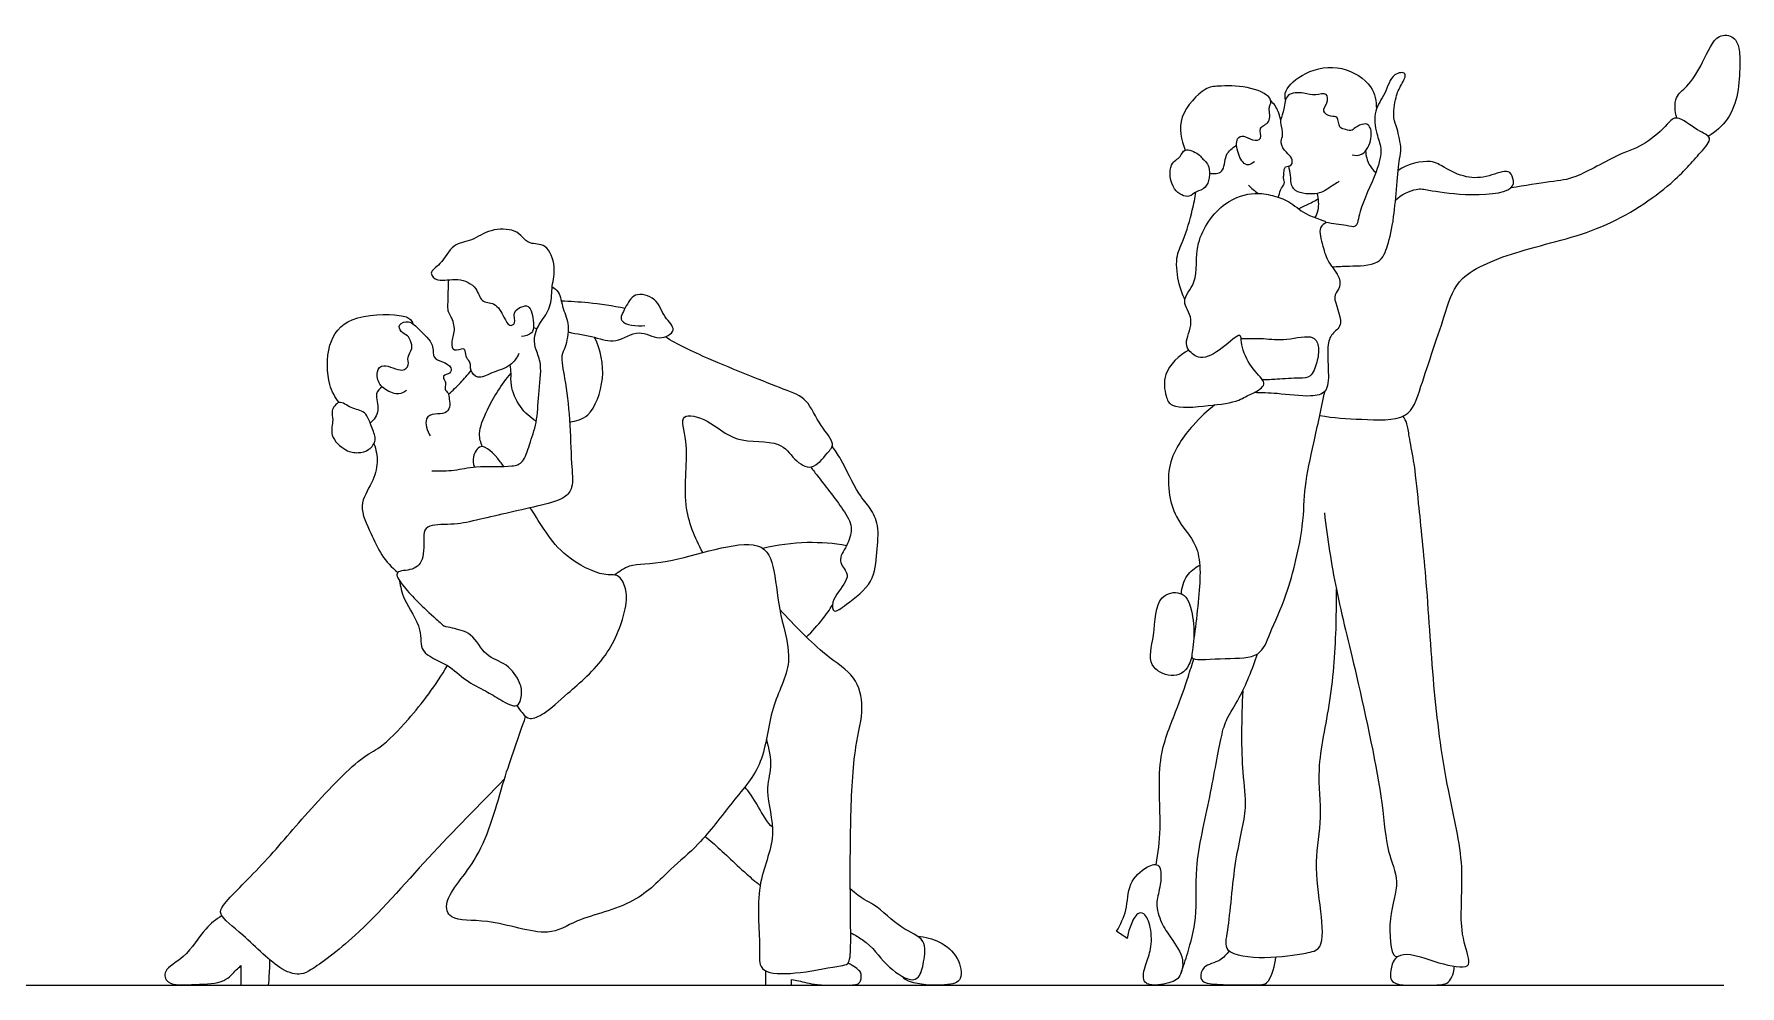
# Model space of a CAD drawing. Header units: millimetres. Extents: x 71.6 to 121.6, y 1.1 to 34.5.
# Drawn here: x 100.932 to 104.239, y 19.441 to 21.287 of the extents above; entities that cross this region are included whole.
import ezdxf

# ---------------------------------------------------------------- set-up
doc = ezdxf.new("R2010")
doc.units = ezdxf.units.MM

msp = doc.modelspace()

# ---------------------------------------------------------------- linework, layer by layer
for p, q in [((101.9007, 20.7182), (101.9073, 20.7155)), ((89.5772, 19.443), (104.2076, 19.443))]:
    msp.add_line(p, q)
for points, knots in [([(104.1169, 21.1247), (104.1126, 21.137), (104.111, 21.1673), (104.1393, 21.1851), (104.1678, 21.2309), (104.1923, 21.2907), (104.2293, 21.2831), (104.2388, 21.259), (104.2391, 21.2249), (104.2371, 21.1719), (104.2183, 21.1202), (104.1919, 21.0975), (104.1778, 21.089)], [0, 0, 0, 0, 0.357367, 0.670374, 1.098106, 1.537962, 1.833448, 2.107332, 2.439466, 2.857079, 3.277021, 3.679975, 3.679975, 3.679975, 3.679975]), ([(103.3582, 21.1594), (103.3575, 21.1653), (103.3547, 21.1799), (103.3974, 21.2179), (103.4679, 21.2298), (103.5296, 21.1896), (103.5341, 21.1571), (103.5345, 21.1423)], [0, 0, 0, 0, 0.24086, 0.648416, 1.129011, 1.592875, 1.972607, 1.972607, 1.972607, 1.972607]), ([(103.4485, 20.8362), (103.4598, 20.8362), (103.4808, 20.8385), (103.5424, 20.8369), (103.5578, 20.8805), (103.5698, 20.9298), (103.5777, 21.0456), (103.5839, 21.0626), (103.5752, 21.1055), (103.5658, 21.1232), (103.571, 21.1663), (103.5812, 21.1869), (103.5976, 21.2149), (103.5628, 21.212), (103.553, 21.1699), (103.5278, 21.1407), (103.5334, 21.0935), (103.5466, 21.0655), (103.5361, 21.0182), (103.5002, 20.9481), (103.4977, 20.9095), (103.474, 20.9177), (103.4496, 20.9193), (103.4368, 20.9221)], [0, 0, 0, 0, 0.332571, 0.755426, 1.104753, 1.536891, 2.140934, 2.400631, 2.759028, 3.0267, 3.387364, 3.68553, 3.952293, 4.20541, 4.570154, 4.925038, 5.302638, 5.613864, 6.003461, 6.524167, 6.836398, 7.077262, 7.435528, 7.435528, 7.435528, 7.435528]), ([(103.2984, 21.0398), (103.2941, 21.0366), (103.2811, 21.028), (103.2644, 21.0554), (103.261, 21.0855), (103.2777, 21.0921), (103.2927, 21.08), (103.3156, 21.0822), (103.3034, 21.1084), (103.3323, 21.1136), (103.3248, 21.1436), (103.3293, 21.1501), (103.332, 21.1675), (103.2829, 21.1886), (103.2285, 21.1865), (103.2008, 21.185), (103.1454, 21.1274), (103.1559, 21.0821), (103.1637, 21.0623)], [0, 0, 0, 0, 0.230265, 0.528955, 0.832802, 1.033709, 1.284254, 1.509531, 1.757457, 2.015857, 2.302862, 2.463285, 2.662691, 3.060543, 3.486717, 3.782952, 4.260667, 4.717759, 4.717759, 4.717759, 4.717759]), ([(103.4873, 21.0529), (103.4938, 21.052), (103.5097, 21.0501), (103.5278, 21.0837), (103.5227, 21.1115), (103.5099, 21.1145), (103.4934, 21.1069), (103.4857, 21.0979), (103.4721, 21.1038), (103.4612, 21.1045), (103.4611, 21.1297), (103.4458, 21.1254), (103.427, 21.1377), (103.4403, 21.1523), (103.4408, 21.1762), (103.4147, 21.1669), (103.3944, 21.174), (103.3577, 21.1743), (103.356, 21.1412), (103.3505, 21.1277), (103.3487, 21.1203)], [0, 0, 0, 0, 0.252501, 0.588564, 0.875109, 1.058879, 1.298808, 1.48584, 1.692424, 1.86713, 2.115032, 2.315839, 2.550534, 2.784213, 3.018195, 3.274876, 3.555017, 3.867156, 4.165266, 4.438984, 4.438984, 4.438984, 4.438984]), ([(103.3444, 20.9708), (103.3462, 20.9748), (103.3476, 20.9873), (103.3583, 20.9961), (103.3535, 21.0087), (103.3557, 21.018), (103.3553, 21.0326), (103.3728, 21.0302), (103.3712, 21.0491), (103.3595, 21.0569), (103.3465, 21.0764), (103.3541, 21.0888), (103.3502, 21.1091), (103.3466, 21.1381), (103.3356, 21.1523), (103.3296, 21.1585)], [0.708733, 0.708733, 0.708733, 0.708733, 0.887125, 1.103273, 1.294419, 1.478216, 1.670718, 1.868161, 2.076035, 2.298098, 2.55898, 2.761264, 3.016238, 3.325239, 3.616437, 3.616437, 3.616437, 3.616437]), ([(103.4246, 20.5478), (103.4514, 20.5428), (103.5021, 20.5405), (103.6, 20.5356), (103.6207, 20.6069), (103.6696, 20.7485), (103.691, 20.8218), (103.8182, 20.8725), (103.9721, 20.9024), (104.1058, 20.9915), (104.1581, 21.0526), (104.1896, 21.0878), (104.1549, 21.0993), (104.117, 21.1332), (104.0976, 21.111), (104.0559, 21.0708), (104.0053, 21.0567), (103.9192, 21.0054), (103.8812, 21.0029), (103.8217, 20.9933), (103.7952, 20.989)], [0, 0, 0, 0, 0.517014, 1.039669, 1.499044, 2.201573, 2.689956, 3.324624, 4.059527, 4.777309, 5.298265, 5.624613, 5.926241, 6.313926, 6.584761, 7.010537, 7.439994, 7.992633, 8.40469, 8.784535, 8.784535, 8.784535, 8.784535]), ([(103.1637, 21.0623), (103.1587, 21.0606), (103.156, 21.0472), (103.1303, 21.0373), (103.1359, 20.9823), (103.1719, 20.9678), (103.1845, 20.9839), (103.2076, 20.9855), (103.2155, 21.0318), (103.1957, 21.0459), (103.1911, 21.0556), (103.17, 21.0644), (103.1637, 21.0623)], [0, 0, 0, 0, 0.225341, 0.501758, 0.892695, 1.210621, 1.445324, 1.698012, 2.056823, 2.320243, 2.513003, 2.806138, 2.806138, 2.806138, 2.806138]), ([(103.211, 21.0177), (103.2188, 21.0165), (103.2412, 21.0151), (103.2389, 21.0558), (103.2557, 21.0667), (103.2634, 21.0717)], [0, 0, 0, 0, 0.2779212, 0.6030023, 0.9031468, 0.9031468, 0.9031468, 0.9031468]), ([(103.4625, 21.0023), (103.4562, 20.9974), (103.4418, 20.989), (103.4221, 20.9746), (103.3747, 20.9787), (103.3685, 20.9988), (103.3686, 21.0128), (103.366, 21.0254), (103.3645, 21.0316)], [0, 0, 0, 0, 0.279582, 0.565136, 0.937204, 1.174837, 1.389181, 1.638801, 1.638801, 1.638801, 1.638801]), ([(103.5134, 21.0609), (103.5138, 21.0518), (103.519, 21.0335), (103.5283, 21.0234), (103.5333, 21.0191)], [0, 0, 0, 0, 0.2993613, 0.5545001, 0.5545001, 0.5545001, 0.5545001]), ([(103.5714, 20.9653), (103.5822, 20.9759), (103.612, 20.9898), (103.6375, 20.9843), (103.7038, 20.973), (103.8019, 20.979), (103.8002, 21.0075), (103.7912, 21.0273), (103.7507, 21.0094), (103.7091, 21.0066), (103.6655, 21.0277), (103.6412, 21.046), (103.5944, 21.0355), (103.5769, 21.023)], [0, 0, 0, 0, 0.384701, 0.667906, 1.150356, 1.690043, 1.938577, 2.166586, 2.51811, 2.897136, 3.283135, 3.594285, 4.054066, 4.054066, 4.054066, 4.054066]), ([(103.171, 20.6743), (103.1518, 20.6647), (103.1179, 20.6314), (103.1256, 20.5859), (103.136, 20.5598), (103.2104, 20.5664), (103.2676, 20.5739), (103.2843, 20.5865), (103.3008, 20.5931), (103.3189, 20.6049), (103.3145, 20.6181), (103.2855, 20.646), (103.2714, 20.6857), (103.2731, 20.7122), (103.2344, 20.6749), (103.1945, 20.6529), (103.169, 20.6735), (103.1628, 20.6928), (103.1843, 20.7351), (103.1514, 20.7702), (103.1918, 20.8064), (103.1778, 20.885), (103.2354, 20.9648), (103.2972, 20.9816), (103.3328, 20.975), (103.3676, 20.9637), (103.3973, 20.9334), (103.4406, 20.9248), (103.4343, 20.9199), (103.4202, 20.9135), (103.4309, 20.8743), (103.4394, 20.845), (103.4658, 20.8165), (103.4631, 20.791), (103.4461, 20.7789), (103.475, 20.7244), (103.4488, 20.7088), (103.4375, 20.6848), (103.4424, 20.6326), (103.4404, 20.5909), (103.4049, 20.5825), (103.3433, 20.591), (103.312, 20.5916), (103.2975, 20.5921)], [-9.205414, -9.205414, -9.205414, -9.205414, -8.745835, -8.375603, -8.108608, -7.632774, -7.189387, -6.886533, -6.886533, -6.587512, -6.404746, -6.044502, -5.661329, -5.448226, -5.079239, -4.690996, -4.399057, -4.152987, -3.780851, -3.432252, -3.06381, -2.567305, -2.017666, -1.574658, -1.23792, -0.901506, -0.518753, 0, 0, 0.235852, 0.57618, 0.906125, 1.25234, 1.51894, 1.751737, 2.161676, 2.441146, 2.724908, 3.143249, 3.490407, 3.802087, 4.262769, 4.621338, 4.621338, 4.621338, 4.621338]), ([(103.1632, 20.7724), (103.1585, 20.7822), (103.1507, 20.8019), (103.1436, 20.8548), (103.1613, 20.8864), (103.1786, 20.9462), (103.1826, 20.969), (103.1843, 20.9808)], [0, 0, 0, 0, 0.325803, 0.728511, 1.078613, 1.522375, 1.864175, 1.864175, 1.864175, 1.864175]), ([(103.3832, 20.9486), (103.3887, 20.9511), (103.3996, 20.9562), (103.4146, 20.9638), (103.4221, 20.9678)], [0, 0, 0, 0, 0.2424137, 0.5298124, 0.5298124, 0.5298124, 0.5298124]), ([(103.4156, 20.9315), (103.4182, 20.9362), (103.4231, 20.946), (103.4231, 20.9682), (103.4199, 20.9784)], [0, 0, 0, 0, 0.2286175, 0.551872, 0.551872, 0.551872, 0.551872]), ([(101.9168, 20.732), (101.9238, 20.7412), (101.9361, 20.762), (101.9353, 20.7995), (101.9451, 20.8348), (101.9278, 20.8828), (101.8926, 20.8786), (101.879, 20.8939), (101.8638, 20.9091), (101.8156, 20.9109), (101.7821, 20.8854), (101.7425, 20.8822), (101.7235, 20.8408), (101.6951, 20.8255), (101.7164, 20.8045), (101.7539, 20.8175), (101.7926, 20.7976), (101.7969, 20.7657), (101.8271, 20.7682), (101.8432, 20.7399), (101.8521, 20.719), (101.8685, 20.7262), (101.8579, 20.7494), (101.88, 20.7605), (101.8961, 20.7611), (101.9021, 20.7223), (101.8994, 20.7066), (101.884, 20.7007), (101.877, 20.7007)], [4.15556, 4.15556, 4.15556, 4.15556, 4.504159, 4.860397, 5.224727, 5.613468, 5.934862, 6.189065, 6.455507, 6.84977, 7.234313, 7.588537, 7.979815, 8.275634, 8.528689, 8.895624, 9.267024, 9.569567, 9.856678, 10.189342, 10.452559, 10.641171, 10.905287, 11.173085, 11.381551, 11.732945, 11.966685, 12.237228, 12.237228, 12.237228, 12.237228]), ([(101.8723, 20.6677), (101.868, 20.6594), (101.8573, 20.642), (101.8201, 20.6319), (101.7929, 20.6164), (101.7765, 20.6344), (101.7798, 20.6509), (101.7695, 20.6586), (101.7687, 20.673), (101.7644, 20.6791), (101.7444, 20.6691), (101.7406, 20.6907), (101.7504, 20.7118), (101.7424, 20.7394), (101.7337, 20.7477), (101.7354, 20.7764), (101.7354, 20.7988), (101.7362, 20.8108)], [0, 0, 0, 0, 0.313301, 0.681234, 0.996081, 1.251407, 1.481612, 1.681972, 1.901255, 2.038872, 2.279785, 2.508588, 2.803059, 3.107325, 3.306015, 3.609721, 3.965595, 3.965595, 3.965595, 3.965595]), ([(101.9369, 20.7972), (101.9412, 20.7944), (101.9514, 20.7882), (101.957, 20.753), (101.9718, 20.7232), (101.9631, 20.6797), (101.9523, 20.6636), (101.9622, 20.6155), (101.9721, 20.5402), (101.9729, 20.4581), (101.9789, 20.4087), (101.9603, 20.3853), (101.9124, 20.3723), (101.7961, 20.3464), (101.7514, 20.3352), (101.6984, 20.3371), (101.6849, 20.3215), (101.6914, 20.271), (101.6692, 20.2456), (101.6271, 20.2482), (101.65, 20.2114), (101.6872, 20.1749), (101.7206, 20.1452), (101.7277, 20.1388)], [0, 0, 0, 0, 0.233266, 0.574321, 0.925562, 1.305371, 1.558257, 1.952803, 2.482504, 3.028132, 3.43256, 3.721814, 4.137803, 4.784456, 5.210373, 5.617958, 5.858023, 6.266548, 6.597564, 6.917233, 7.220634, 7.768561, 7.912981, 7.912981, 7.912981, 7.912981]), ([(101.9543, 20.7701), (101.9719, 20.7695), (102.007, 20.7674), (102.0546, 20.7606), (102.0782, 20.7559)], [0, 0, 0, 0, 0.430026, 0.9330132, 0.9330132, 0.9330132, 0.9330132]), ([(101.9676, 20.7096), (101.9846, 20.7058), (102.0189, 20.7016), (102.0598, 20.6846), (102.1052, 20.7187), (102.1415, 20.6903), (102.1823, 20.7125), (102.1512, 20.7387), (102.1415, 20.7764), (102.0937, 20.7886), (102.0798, 20.757), (102.0599, 20.7259), (102.1013, 20.7199), (102.1163, 20.7222)], [0, 0, 0, 0, 0.428775, 0.809972, 1.218901, 1.596948, 1.921776, 2.245734, 2.617077, 2.980301, 3.312966, 3.611382, 4.010293, 4.010293, 4.010293, 4.010293]), ([(101.5237, 20.5727), (101.516, 20.5835), (101.5009, 20.6065), (101.4979, 20.688), (101.5417, 20.7441), (101.6385, 20.7449), (101.6623, 20.7362), (101.6657, 20.7285), (101.6668, 20.7254)], [0, 0, 0, 0, 0.373105, 0.888534, 1.368561, 1.935627, 2.218383, 2.405613, 2.405613, 2.405613, 2.405613]), ([(101.7034, 20.4402), (101.718, 20.44), (101.7485, 20.4403), (101.7876, 20.451), (101.8581, 20.4469), (101.8816, 20.456), (101.8929, 20.4928), (101.9082, 20.5345), (101.9095, 20.5876), (101.9181, 20.6461), (101.905, 20.6743), (101.8996, 20.698), (101.9091, 20.7224), (101.9168, 20.732)], [0, 0, 0, 0, 0.390863, 0.77979, 1.271671, 1.551142, 1.901861, 2.299467, 2.736796, 3.189008, 3.510275, 3.794935, 4.15556, 4.15556, 4.15556, 4.15556]), ([(101.6545, 20.5964), (101.6432, 20.5874), (101.6258, 20.5903), (101.5998, 20.6053), (101.5948, 20.6324), (101.6094, 20.6513), (101.6459, 20.6289), (101.6609, 20.6456), (101.654, 20.6614), (101.6673, 20.6767), (101.6626, 20.6924), (101.6572, 20.7036), (101.6427, 20.7087), (101.6372, 20.7256), (101.6611, 20.7335), (101.6792, 20.7128), (101.7093, 20.687), (101.7032, 20.659), (101.7241, 20.6525), (101.7427, 20.6426), (101.7403, 20.6276), (101.7225, 20.6262), (101.7286, 20.6145), (101.7313, 20.6091), (101.7268, 20.5976), (101.7366, 20.5915), (101.7367, 20.5794), (101.7406, 20.5633), (101.7288, 20.5504), (101.7094, 20.5517), (101.6868, 20.5442), (101.6939, 20.5172), (101.7003, 20.508)], [0, 0, 0, 0, 0.276064, 0.606328, 0.907124, 1.157537, 1.524497, 1.764138, 1.999242, 2.255446, 2.491655, 2.701089, 2.932351, 3.150048, 3.405859, 3.719626, 4.0958, 4.38468, 4.647747, 4.917474, 5.115758, 5.335079, 5.518468, 5.674043, 5.868253, 6.054522, 6.260909, 6.50198, 6.732631, 6.999251, 7.259902, 7.612833, 7.612833, 7.612833, 7.612833]), ([(101.9707, 20.535), (101.9831, 20.5371), (102.0125, 20.5426), (102.0428, 20.6218), (102.0305, 20.6748), (102.0189, 20.6994)], [0, 0, 0, 0, 0.363479, 0.878935, 1.413683, 1.413683, 1.413683, 1.413683]), ([(102.2286, 20.2819), (102.2137, 20.311), (102.1852, 20.3715), (102.2047, 20.4903), (102.179, 20.556), (102.2454, 20.5391), (102.2889, 20.4914), (102.3798, 20.5023), (102.4034, 20.4625), (102.4408, 20.4374), (102.4695, 20.4746), (102.487, 20.4932), (102.4543, 20.5281), (102.432, 20.5817), (102.3833, 20.5989), (102.2456, 20.6542), (102.1792, 20.6847), (102.1562, 20.7005)], [0, 0, 0, 0, 0.586848, 1.243074, 1.650576, 2.046485, 2.533689, 3.064139, 3.451599, 3.804657, 4.181649, 4.452109, 4.833859, 5.276038, 5.694548, 6.420525, 6.931046, 6.931046, 6.931046, 6.931046]), ([(103.2722, 20.697), (103.2866, 20.697), (103.3162, 20.6978), (103.3585, 20.6921), (103.4143, 20.7073), (103.4245, 20.6784), (103.4199, 20.652), (103.4088, 20.6199), (103.3844, 20.6208), (103.3413, 20.6175), (103.3231, 20.6169), (103.3136, 20.6166)], [0, 0, 0, 0, 0.374844, 0.76049, 1.16644, 1.434634, 1.739317, 2.050218, 2.314401, 2.689881, 2.994393, 2.994393, 2.994393, 2.994393]), ([(101.7358, 20.5887), (101.7438, 20.5959), (101.7594, 20.611), (101.773, 20.6266), (101.7795, 20.6347)], [0, 0, 0, 0, 0.3371435, 0.6673391, 0.6673391, 0.6673391, 0.6673391]), ([(101.9058, 20.5365), (101.894, 20.5438), (101.8728, 20.5619), (101.8547, 20.6049), (101.8581, 20.629), (101.8559, 20.6403), (101.8551, 20.6456)], [0, 0, 0, 0, 0.383017, 0.779548, 1.066428, 1.305024, 1.305024, 1.305024, 1.305024]), ([(101.607, 20.6035), (101.6026, 20.5998), (101.5908, 20.5911), (101.6046, 20.5558), (101.5908, 20.5395), (101.5841, 20.5326)], [0, 0, 0, 0, 0.2456421, 0.5836855, 0.9014867, 0.9014867, 0.9014867, 0.9014867]), ([(101.8013, 20.4873), (101.7982, 20.4954), (101.7921, 20.514), (101.8107, 20.5616), (101.8383, 20.6085), (101.857, 20.6295)], [0, 0, 0, 0, 0.300761, 0.713333, 1.257516, 1.257516, 1.257516, 1.257516]), ([(101.5237, 20.5727), (101.5307, 20.5742), (101.5468, 20.5596), (101.5766, 20.5579), (101.5868, 20.5229), (101.5979, 20.5002), (101.5824, 20.4796), (101.5602, 20.474), (101.5359, 20.478), (101.5031, 20.5072), (101.5141, 20.5392), (101.5068, 20.5556), (101.5174, 20.5715), (101.5237, 20.5727)], [0, 0, 0, 0, 0.298182, 0.608763, 0.948923, 1.240247, 1.515221, 1.790668, 2.082852, 2.452679, 2.775367, 3.021419, 3.293452, 3.293452, 3.293452, 3.293452]), ([(103.2215, 20.5682), (103.2059, 20.5566), (103.1774, 20.5293), (103.1212, 20.4561), (103.1377, 20.3465), (103.1954, 20.2979), (103.1927, 20.1982), (103.1766, 20.0882), (103.1758, 20.0716), (103.2445, 20.0782), (103.3102, 20.0755), (103.3289, 20.1296), (103.3636, 20.2004), (103.3952, 20.3332), (103.3933, 20.4089), (103.4141, 20.4958), (103.4273, 20.5618), (103.4349, 20.5952)], [0, 0, 0, 0, 0.436298, 0.972353, 1.54708, 2.019332, 2.593602, 3.191499, 3.362056, 3.81278, 4.270027, 4.659302, 5.177372, 5.841754, 6.343395, 6.874219, 7.454024, 7.454024, 7.454024, 7.454024]), ([(103.4335, 20.3586), (103.4396, 20.3091), (103.455, 20.2056), (103.4964, 20.0474), (103.5492, 19.8007), (103.5519, 19.7063), (103.5831, 19.6418), (103.5547, 19.5795), (103.5642, 19.4864), (103.5898, 19.5106), (103.6526, 19.4842), (103.7152, 19.4732), (103.7138, 19.499), (103.6926, 19.5545), (103.7084, 19.6768), (103.6702, 19.8237), (103.6442, 20.0115), (103.6333, 20.2189), (103.6166, 20.3721), (103.6084, 20.4566), (103.5977, 20.5054), (103.5949, 20.5315), (103.5893, 20.5419), (103.5865, 20.5466)], [0, 0, 0, 0, 0.699418, 1.449646, 2.355065, 2.910852, 3.358535, 3.846661, 4.335294, 4.570324, 5.049746, 5.474052, 5.695565, 6.124177, 6.75302, 7.458497, 8.249349, 9.082408, 9.792406, 10.314247, 10.710891, 10.996519, 11.22812, 11.22812, 11.22812, 11.22812]), ([(101.5911, 20.4928), (101.5954, 20.4815), (101.6005, 20.4564), (101.5889, 20.4162), (101.5584, 20.3728), (101.5863, 20.3191), (101.604, 20.2762), (101.6259, 20.2532), (101.6374, 20.2433)], [0, 0, 0, 0, 0.357216, 0.737453, 1.150024, 1.590373, 1.999615, 2.399651, 2.399651, 2.399651, 2.399651]), ([(101.843, 20.4489), (101.8407, 20.452), (101.8253, 20.4723), (101.7982, 20.4997), (101.7812, 20.4666), (101.7836, 20.4539), (101.7859, 20.4478)], [14.307869, 14.307869, 14.307869, 14.307869, 14.378627, 14.788538, 15.081001, 15.34368, 15.34368, 15.34368, 15.34368]), ([(102.4378, 20.4479), (102.443, 20.441), (102.4527, 20.4277), (102.5054, 20.3617), (102.5202, 20.329), (102.5094, 20.2947), (102.4875, 20.2657), (102.5111, 20.2431), (102.5064, 20.2235), (102.4769, 20.1893), (102.4812, 20.1613), (102.5103, 20.1845), (102.5626, 20.2225), (102.5654, 20.2816), (102.5717, 20.3333), (102.5537, 20.3696), (102.5292, 20.3943), (102.4975, 20.4638), (102.4853, 20.4794), (102.4794, 20.4879)], [0, 0, 0, 0, 0.301787, 0.840571, 1.196036, 1.539807, 1.874526, 2.174147, 2.425499, 2.826462, 3.070109, 3.377909, 3.855017, 4.301385, 4.727015, 5.086011, 5.443459, 5.95289, 6.282271, 6.282271, 6.282271, 6.282271]), ([(101.8679, 19.9852), (101.8718, 19.9798), (101.8819, 19.9664), (101.8929, 19.9561), (101.9254, 19.9704), (101.9682, 20.0112), (102.0467, 20.0758), (102.0813, 20.1698), (102.0816, 20.2114), (102.0652, 20.2426), (102.0342, 20.2336), (101.9601, 20.2729), (101.9266, 20.3177), (101.9049, 20.3515), (101.8943, 20.3686)], [8.959456, 8.959456, 8.959456, 8.959456, 9.097357, 9.356381, 9.675534, 10.134094, 10.737685, 11.32234, 11.701198, 12.011701, 12.318735, 12.846995, 13.311954, 13.714424, 13.714424, 13.714424, 13.714424]), ([(102.0576, 20.2384), (102.0666, 20.2453), (102.0886, 20.2626), (102.1592, 20.2549), (102.3446, 20.3241), (102.3698, 20.2439), (102.376, 20.1595), (102.4083, 20.0682), (102.3569, 19.9817), (102.3502, 19.8715), (102.2864, 19.8003), (102.2227, 19.7141), (102.1646, 19.669), (102.1, 19.5966), (101.9829, 19.5735), (101.9303, 19.5316), (101.8145, 19.5742), (101.7388, 19.5646), (101.7233, 19.6118), (101.8047, 19.6913), (101.8405, 19.8425), (101.8717, 19.9226), (101.8853, 19.9639)], [0, 0, 0, 0, 0.345347, 0.852927, 1.641369, 2.093453, 2.648245, 3.213512, 3.791662, 4.401565, 4.977319, 5.585384, 6.092792, 6.668983, 7.30313, 7.770661, 8.413936, 8.907834, 9.233915, 9.839441, 10.583507, 11.260043, 11.260043, 11.260043, 11.260043]), ([(102.3448, 20.2902), (102.3729, 20.2971), (102.4308, 20.3046), (102.4823, 20.3002), (102.5076, 20.2958)], [0, 0, 0, 0, 0.551719, 1.071612, 1.071612, 1.071612, 1.071612]), ([(103.1563, 20.2017), (103.157, 20.2139), (103.1645, 20.2386), (103.1825, 20.2523), (103.1919, 20.2572)], [0, 0, 0, 0, 0.3455398, 0.6688256, 0.6688256, 0.6688256, 0.6688256]), ([(101.6404, 20.228), (101.643, 20.2155), (101.6466, 20.1904), (101.6876, 20.1345), (101.6763, 20.0861), (101.7365, 20.0661), (101.7669, 20.0331), (101.8082, 20.0138), (101.8347, 19.9974), (101.871, 19.9763), (101.8787, 20.0065), (101.8761, 20.0303), (101.8499, 20.0687), (101.8052, 20.0783), (101.7842, 20.1274), (101.7435, 20.1347), (101.733, 20.1378), (101.7277, 20.1388)], [0, 0, 0, 0, 0.36572, 0.846885, 1.225125, 1.658831, 2.065006, 2.454617, 2.803534, 3.141108, 3.416364, 3.712587, 4.099957, 4.489568, 4.903223, 5.26505, 5.503492, 5.503492, 5.503492, 5.503492]), ([(103.1764, 20.0801), (103.175, 20.0743), (103.1671, 20.0507), (103.1508, 20.0421), (103.1364, 20.0431), (103.1222, 20.044), (103.0869, 20.0627), (103.1061, 20.1207), (103.1056, 20.2001), (103.1597, 20.209), (103.1769, 20.1785), (103.1811, 20.1347), (103.1806, 20.1157)], [2.449082, 2.449082, 2.449082, 2.449082, 2.553334, 2.914408, 2.914408, 2.914408, 3.272616, 3.705706, 4.197359, 4.522019, 4.883093, 5.171863, 5.171863, 5.171863, 5.171863]), ([(103.2752, 20.0136), (103.2728, 19.9611), (103.2716, 19.8561), (103.2861, 19.7868), (103.2569, 19.6855), (103.2493, 19.5546), (103.2344, 19.5026), (103.3244, 19.4925), (103.3932, 19.5042), (103.4337, 19.5118), (103.4271, 19.5918), (103.4128, 19.6807), (103.4316, 19.7695), (103.4164, 19.8633), (103.449, 19.9961), (103.4566, 20.1181), (103.4571, 20.1884), (103.4568, 20.2106)], [0, 0, 0, 0, 0.717561, 1.193157, 1.777121, 2.441532, 2.795127, 3.290565, 3.838063, 4.154588, 4.625723, 5.190838, 5.723772, 6.273561, 6.938098, 7.635631, 7.961333, 7.961333, 7.961333, 7.961333]), ([(102.3519, 19.9196), (102.3569, 19.9022), (102.3644, 19.8647), (102.3469, 19.8186), (102.3768, 19.7294), (102.3283, 19.6394), (102.3415, 19.5237), (102.3362, 19.4835), (102.3535, 19.4639), (102.418, 19.4646), (102.493, 19.4809), (102.5138, 19.4826), (102.516, 19.5209), (102.5144, 19.6089), (102.5144, 19.7613), (102.5209, 19.902), (102.5431, 19.9789), (102.5265, 20.0449), (102.4624, 20.082), (102.4064, 20.141), (102.3779, 20.1712)], [0, 0, 0, 0, 0.436219, 0.843469, 1.390728, 1.989996, 2.623955, 2.98453, 3.243981, 3.720567, 4.24232, 4.471571, 4.85219, 5.418148, 6.159746, 6.867775, 7.390753, 7.844718, 8.343318, 9.004211, 9.004211, 9.004211, 9.004211]), ([(102.4294, 20.1182), (102.4407, 20.1287), (102.4616, 20.1518), (102.4741, 20.1705), (102.48, 20.1801)], [0, 0, 0, 0, 0.4038235, 0.7476466, 0.7476466, 0.7476466, 0.7476466]), ([(103.1078, 19.6765), (103.111, 19.6999), (103.1196, 19.7463), (103.1064, 19.8817), (103.145, 19.9686), (103.1692, 20.0391), (103.1768, 20.0638), (103.1803, 20.0758)], [0, 0, 0, 0, 0.481353, 1.137277, 1.703366, 2.186671, 2.536357, 2.536357, 2.536357, 2.536357]), ([(103.1557, 19.4668), (103.1605, 19.4796), (103.1691, 19.5063), (103.1889, 19.5766), (103.1798, 19.6726), (103.2124, 19.804), (103.232, 19.9221), (103.2436, 19.9608), (103.2715, 20.001), (103.2945, 20.0562), (103.304, 20.0853)], [0, 0, 0, 0, 0.365754, 0.842513, 1.40231, 2.080859, 2.701915, 3.052468, 3.442145, 3.989928, 3.989928, 3.989928, 3.989928]), ([(101.8439, 19.8421), (101.7955, 19.7923), (101.699, 19.6959), (101.5655, 19.5406), (101.4729, 19.4738), (101.4501, 19.4618), (101.4076, 19.4691), (101.3416, 19.5398), (101.2889, 19.5776), (101.2991, 19.6024), (101.382, 19.6809), (101.4551, 19.7719), (101.5632, 19.8851), (101.6048, 19.9021), (101.6622, 19.9604), (101.7121, 20.0256), (101.7337, 20.0625)], [0, 0, 0, 0, 0.85501, 1.681629, 2.291831, 2.563475, 2.939415, 3.521223, 3.972081, 4.224672, 4.838974, 5.521919, 6.202392, 6.593091, 7.111819, 7.78308, 7.78308, 7.78308, 7.78308]), ([(102.3636, 19.7492), (102.3538, 19.7569), (102.3322, 19.7979), (102.3175, 19.8185), (102.3103, 19.8273)], [5.9701286, 5.9701286, 5.9701286, 5.9701286, 6.1066774, 6.2880726, 6.2880726, 6.2880726, 6.2880726]), ([(102.233, 19.7314), (102.2378, 19.7276), (102.2604, 19.7091), (102.2961, 19.6731), (102.3308, 19.6436), (102.3398, 19.6364)], [0.2690117, 0.2690117, 0.2690117, 0.2690117, 0.4156821, 0.9439398, 1.1181679, 1.1181679, 1.1181679, 1.1181679]), ([(103.0308, 19.5473), (103.0381, 19.5605), (103.0529, 19.5877), (103.0512, 19.6405), (103.0868, 19.6736), (103.1197, 19.6817), (103.116, 19.6294), (103.1052, 19.6025), (103.1166, 19.5621), (103.136, 19.535), (103.1645, 19.4946), (103.1547, 19.4606), (103.1448, 19.4499), (103.1073, 19.4402), (103.0779, 19.447), (103.0869, 19.485), (103.099, 19.5123), (103.0989, 19.5536), (103.0863, 19.5834), (103.0692, 19.5841), (103.0571, 19.5575), (103.0524, 19.5422), (103.0511, 19.5336)], [0.282853, 0.282853, 0.282853, 0.282853, 0.667385, 1.073173, 1.463231, 1.73085, 2.098264, 2.421993, 2.773528, 3.113044, 3.506968, 3.825352, 4.037155, 4.389541, 4.666956, 4.988637, 5.312257, 5.679448, 5.988909, 6.183027, 6.477479, 6.768034, 6.768034, 6.768034, 6.768034]), ([(102.5153, 19.5443), (102.5237, 19.5401), (102.5566, 19.5213), (102.5777, 19.4836), (102.629, 19.4486), (102.65, 19.4575), (102.6576, 19.488), (102.6636, 19.5345), (102.6101, 19.5512), (102.5655, 19.6006), (102.5368, 19.6094), (102.5146, 19.6297)], [2.021905, 2.021905, 2.021905, 2.021905, 2.161775, 2.633446, 3.060027, 3.295726, 3.612661, 3.976182, 4.378607, 4.859197, 5.176781, 5.176781, 5.176781, 5.176781]), ([(101.2963, 19.5777), (101.2853, 19.5698), (101.2623, 19.5546), (101.2273, 19.4949), (101.1817, 19.4748), (101.1887, 19.4403), (101.2469, 19.4454), (101.3017, 19.4451), (101.323, 19.4727), (101.3303, 19.4778), (101.3334, 19.4808), (101.3334, 19.4682), (101.3334, 19.4556), (101.3334, 19.443), (101.3513, 19.443), (101.3692, 19.443), (101.3871, 19.443), (101.3881, 19.4554), (101.3891, 19.4714), (101.3895, 19.4878), (101.3896, 19.4917)], [0, 0, 0, 0, 0.377574, 0.868716, 1.265457, 1.535349, 1.968109, 2.405558, 2.745207, 2.956972, 2.956972, 2.956972, 3.320888, 3.320888, 3.320888, 3.75493, 3.75493, 3.75493, 4.115736, 4.227521, 4.227521, 4.227521, 4.227521]), ([(102.6452, 19.5376), (102.6597, 19.5369), (102.689, 19.5294), (102.725, 19.4995), (102.7352, 19.451), (102.6973, 19.4395), (102.6227, 19.4446), (102.6157, 19.4596)], [0, 0, 0, 0, 0.380281, 0.772598, 1.131982, 1.44795, 1.979996, 1.979996, 1.979996, 1.979996]), ([(103.2487, 19.5096), (103.2437, 19.5027), (103.2332, 19.488), (103.1971, 19.4821), (103.1916, 19.4556), (103.2039, 19.4424), (103.3055, 19.4435), (103.3264, 19.4437), (103.3378, 19.4808), (103.3396, 19.4974)], [0.006929, 0.006929, 0.006929, 0.006929, 0.292524, 0.621747, 0.887872, 1.123035, 1.632395, 1.979782, 2.358791, 2.358791, 2.358791, 2.358791]), ([(102.3504, 19.4708), (102.3504, 19.4615), (102.3504, 19.4522), (102.3504, 19.4429), (102.3672, 19.4429), (102.384, 19.4429), (102.4008, 19.4429), (102.4008, 19.4466), (102.4008, 19.4502), (102.4008, 19.4539), (102.4056, 19.453), (102.4161, 19.4516), (102.4494, 19.4415), (102.51, 19.4428), (102.5357, 19.4443), (102.5358, 19.4626), (102.5355, 19.469), (102.5219, 19.4794), (102.5102, 19.4858)], [0, 0, 0, 0, 0.312705, 0.312705, 0.312705, 0.73299, 0.73299, 0.73299, 0.929375, 0.929375, 0.929375, 1.156662, 1.520797, 1.950574, 2.223823, 2.448284, 2.598695, 2.78369, 2.78369, 2.78369, 2.78369]), ([(103.5749, 19.4983), (103.5718, 19.4953), (103.5655, 19.4891), (103.5612, 19.4661), (103.5614, 19.4515), (103.5781, 19.4429), (103.6058, 19.4428), (103.6634, 19.442), (103.6766, 19.4496), (103.6846, 19.4675), (103.6855, 19.4754), (103.6856, 19.4794)], [0, 0, 0, 0, 0.203797, 0.477546, 0.686137, 0.907898, 1.220832, 1.652933, 1.862954, 2.103021, 2.302834, 2.302834, 2.302834, 2.302834])]:
    msp.add_open_spline(points, degree=3, knots=knots)
for points in [[(103.2865, 20.9945), (103.2919, 20.9881), (103.2985, 20.9829), (103.3056, 20.9784)], [(103.0511, 19.5336), (103.0444, 19.5382), (103.0376, 19.5427), (103.0308, 19.5473)]]:
    msp.add_open_spline(points, degree=3)

doc.saveas('drawing.dxf')
